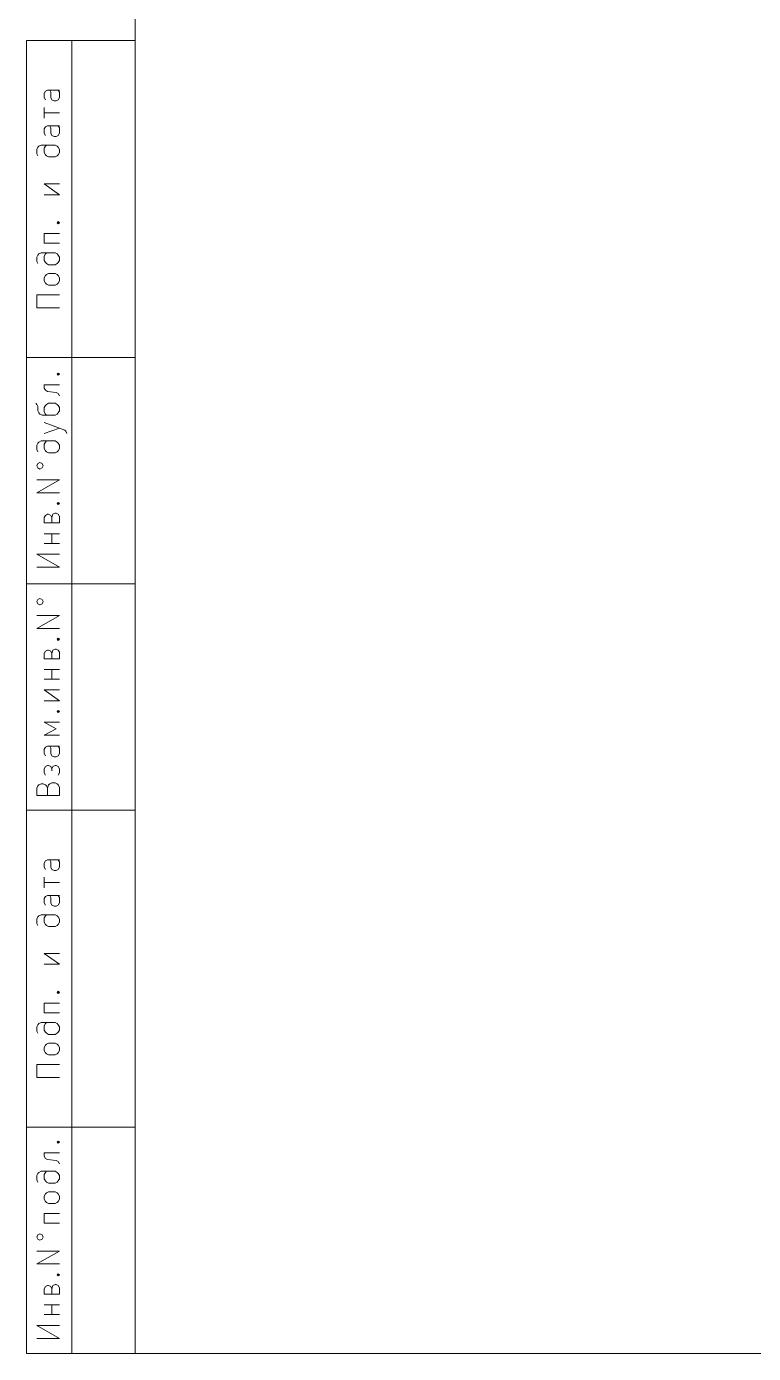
# Model space of a CAD drawing. Header units: millimetres. Extents: x -200 to 200, y -144 to 143.
# Drawn here: x -200.3 to -121.3, y -139.8 to 4.4 of the extents above; entities that cross this region are included whole.
import ezdxf

# ---------------------------------------------------------------- set-up
doc = ezdxf.new("R2010")
doc.units = ezdxf.units.MM
doc.header["$MEASUREMENT"] = 0
doc.layers.add('BLACK', color=7, linetype='Continuous')

msp = doc.modelspace()

# ---------------------------------------------------------------- linework, layer by layer
at = {"layer": 'BLACK', "lineweight": 9}
for points in [[(-188.5231, -139.8277), (-188.5231, -139.8277), (-188.5231, 142.6715), (-188.5231, 142.6715)], [(-200.3348, 2.8966), (-200.3348, 2.8966), (-188.5231, 2.8966), (-188.5231, 2.8966)], [(-200.3348, 2.8966), (-200.3348, 2.8966), (-200.3348, -139.8277), (-200.3348, -139.8277)], [(-195.4133, 2.8966), (-195.4133, 2.8966), (-195.4133, -139.8277), (-195.4133, -139.8277)], [(-198.2843, -2.6107), (-198.2843, -2.6107), (-198.4014, -2.8454), (-198.4014, -2.8454)], [(-198.4014, -2.8454), (-198.4014, -2.8454), (-198.4014, -3.3139), (-198.4014, -3.3139)], [(-198.0498, -2.4936), (-198.0498, -2.4936), (-198.2843, -2.6107), (-198.2843, -2.6107)], [(-196.7608, -2.4936), (-196.7608, -2.4936), (-198.0498, -2.4936), (-198.0498, -2.4936)], [(-197.6982, -2.7281), (-197.6982, -2.7281), (-197.8154, -2.4936), (-197.8154, -2.4936)], [(-197.6982, -3.3139), (-197.6982, -3.3139), (-197.6982, -2.7281), (-197.6982, -2.7281)], [(-196.8779, -2.4936), (-196.8779, -2.4936), (-196.7608, -2.7281), (-196.7608, -2.7281)], [(-196.7608, -2.7281), (-196.7608, -2.7281), (-196.7608, -3.3139), (-196.7608, -3.3139)], [(-198.4014, -3.3139), (-198.4014, -3.3139), (-198.2843, -3.5484), (-198.2843, -3.5484)], [(-197.5811, -3.5484), (-197.5811, -3.5484), (-197.6982, -3.3139), (-197.6982, -3.3139)], [(-197.3467, -3.6653), (-197.3467, -3.6653), (-197.5811, -3.5484), (-197.5811, -3.5484)], [(-197.1124, -3.6653), (-197.1124, -3.6653), (-197.3467, -3.6653), (-197.3467, -3.6653)], [(-196.8779, -3.5484), (-196.8779, -3.5484), (-197.1124, -3.6653), (-197.1124, -3.6653)], [(-196.7608, -3.3139), (-196.7608, -3.3139), (-196.8779, -3.5484), (-196.8779, -3.5484)], [(-198.4014, -5.5403), (-198.4014, -5.5403), (-198.4014, -4.3684), (-198.4014, -4.3684)], [(-198.4014, -4.9545), (-198.4014, -4.9545), (-196.7608, -4.9545), (-196.7608, -4.9545)], [(-198.2843, -6.4777), (-198.2843, -6.4777), (-198.4014, -6.712), (-198.4014, -6.712)], [(-198.4014, -6.712), (-198.4014, -6.712), (-198.4014, -7.1809), (-198.4014, -7.1809)], [(-198.4014, -7.1809), (-198.4014, -7.1809), (-198.2843, -7.4151), (-198.2843, -7.4151)], [(-198.0498, -6.3606), (-198.0498, -6.3606), (-198.2843, -6.4777), (-198.2843, -6.4777)], [(-196.7608, -6.3606), (-196.7608, -6.3606), (-198.0498, -6.3606), (-198.0498, -6.3606)], [(-197.6982, -6.595), (-197.6982, -6.595), (-197.8154, -6.3606), (-197.8154, -6.3606)], [(-197.6982, -7.1809), (-197.6982, -7.1809), (-197.6982, -6.595), (-197.6982, -6.595)], [(-197.5811, -7.4151), (-197.5811, -7.4151), (-197.6982, -7.1809), (-197.6982, -7.1809)], [(-196.8779, -6.3606), (-196.8779, -6.3606), (-196.7608, -6.595), (-196.7608, -6.595)], [(-196.7608, -7.1809), (-196.7608, -7.1809), (-196.8779, -7.4151), (-196.8779, -7.4151)], [(-196.7608, -6.595), (-196.7608, -6.595), (-196.7608, -7.1809), (-196.7608, -7.1809)], [(-198.9872, -8.587), (-198.9872, -8.587), (-199.1043, -8.7041), (-199.1043, -8.7041)], [(-198.753, -8.4699), (-198.753, -8.4699), (-198.9872, -8.587), (-198.9872, -8.587)], [(-197.2295, -8.4699), (-197.2295, -8.4699), (-198.753, -8.4699), (-198.753, -8.4699)], [(-198.2843, -8.587), (-198.2843, -8.587), (-198.4014, -8.8214), (-198.4014, -8.8214)], [(-198.1671, -8.4699), (-198.1671, -8.4699), (-198.2843, -8.587), (-198.2843, -8.587)], [(-197.3467, -7.5323), (-197.3467, -7.5323), (-197.5811, -7.4151), (-197.5811, -7.4151)], [(-197.1124, -7.5323), (-197.1124, -7.5323), (-197.3467, -7.5323), (-197.3467, -7.5323)], [(-196.9953, -8.587), (-196.9953, -8.587), (-197.2295, -8.4699), (-197.2295, -8.4699)], [(-196.8779, -7.4151), (-196.8779, -7.4151), (-197.1124, -7.5323), (-197.1124, -7.5323)], [(-196.8779, -8.7041), (-196.8779, -8.7041), (-196.9953, -8.587), (-196.9953, -8.587)], [(-199.1043, -8.7041), (-199.1043, -8.7041), (-199.2217, -8.9388), (-199.2217, -8.9388)], [(-199.2217, -8.9388), (-199.2217, -8.9388), (-199.2217, -9.4073), (-199.2217, -9.4073)], [(-199.2217, -9.4073), (-199.2217, -9.4073), (-199.1043, -9.6415), (-199.1043, -9.6415)], [(-198.4014, -8.8214), (-198.4014, -8.8214), (-198.4014, -9.2902), (-198.4014, -9.2902)], [(-198.4014, -9.2902), (-198.4014, -9.2902), (-198.2843, -9.5244), (-198.2843, -9.5244)], [(-198.2843, -9.5244), (-198.2843, -9.5244), (-198.1671, -9.6415), (-198.1671, -9.6415)], [(-198.1671, -9.6415), (-198.1671, -9.6415), (-197.9327, -9.7587), (-197.9327, -9.7587)], [(-197.9327, -9.7587), (-197.9327, -9.7587), (-197.2295, -9.7587), (-197.2295, -9.7587)], [(-197.2295, -9.7587), (-197.2295, -9.7587), (-196.9953, -9.6415), (-196.9953, -9.6415)], [(-196.9953, -9.6415), (-196.9953, -9.6415), (-196.8779, -9.5244), (-196.8779, -9.5244)], [(-196.7608, -8.9388), (-196.7608, -8.9388), (-196.8779, -8.7041), (-196.8779, -8.7041)], [(-196.8779, -9.5244), (-196.8779, -9.5244), (-196.7608, -9.2902), (-196.7608, -9.2902)], [(-196.7608, -9.2902), (-196.7608, -9.2902), (-196.7608, -8.9388), (-196.7608, -8.9388)], [(-196.7608, -13.8603), (-196.7608, -13.8603), (-198.4014, -12.6884), (-198.4014, -12.6884)], [(-198.4014, -12.6884), (-198.4014, -12.6884), (-196.7608, -12.6884), (-196.7608, -12.6884)], [(-198.4014, -13.8603), (-198.4014, -13.8603), (-196.7608, -13.8603), (-196.7608, -13.8603)], [(-196.9953, -16.9068), (-196.9953, -16.9068), (-196.8779, -16.7896), (-196.8779, -16.7896)], [(-196.8779, -17.0239), (-196.8779, -17.0239), (-196.9953, -16.9068), (-196.9953, -16.9068)], [(-196.9953, -16.9068), (-196.9953, -16.9068), (-196.7608, -16.9068), (-196.7608, -16.9068)], [(-196.8779, -16.7896), (-196.8779, -16.7896), (-196.7608, -16.9068), (-196.7608, -16.9068)], [(-196.7608, -16.9068), (-196.7608, -16.9068), (-196.8779, -17.0239), (-196.8779, -17.0239)], [(-198.4014, -19.1334), (-198.4014, -19.1334), (-198.4014, -18.0784), (-198.4014, -18.0784)], [(-198.4014, -18.0784), (-198.4014, -18.0784), (-196.7608, -18.0784), (-196.7608, -18.0784)], [(-198.753, -20.1879), (-198.753, -20.1879), (-198.9872, -20.3052), (-198.9872, -20.3052)], [(-197.2295, -20.1879), (-197.2295, -20.1879), (-198.753, -20.1879), (-198.753, -20.1879)], [(-196.7608, -19.1334), (-196.7608, -19.1334), (-198.4014, -19.1334), (-198.4014, -19.1334)], [(-198.1671, -20.1879), (-198.1671, -20.1879), (-198.2843, -20.3052), (-198.2843, -20.3052)], [(-196.9953, -20.3052), (-196.9953, -20.3052), (-197.2295, -20.1879), (-197.2295, -20.1879)], [(-199.1043, -20.4222), (-199.1043, -20.4222), (-199.2217, -20.6566), (-199.2217, -20.6566)], [(-199.2217, -20.6566), (-199.2217, -20.6566), (-199.2217, -21.1251), (-199.2217, -21.1251)], [(-199.2217, -21.1251), (-199.2217, -21.1251), (-199.1043, -21.3598), (-199.1043, -21.3598)], [(-198.9872, -20.3052), (-198.9872, -20.3052), (-199.1043, -20.4222), (-199.1043, -20.4222)], [(-198.2843, -20.3052), (-198.2843, -20.3052), (-198.4014, -20.5395), (-198.4014, -20.5395)], [(-198.4014, -20.5395), (-198.4014, -20.5395), (-198.4014, -21.0082), (-198.4014, -21.0082)], [(-198.4014, -21.0082), (-198.4014, -21.0082), (-198.2843, -21.2425), (-198.2843, -21.2425)], [(-198.2843, -21.2425), (-198.2843, -21.2425), (-198.1671, -21.3598), (-198.1671, -21.3598)], [(-198.1671, -21.3598), (-198.1671, -21.3598), (-197.9327, -21.4769), (-197.9327, -21.4769)], [(-197.9327, -21.4769), (-197.9327, -21.4769), (-197.2295, -21.4769), (-197.2295, -21.4769)], [(-197.2295, -21.4769), (-197.2295, -21.4769), (-196.9953, -21.3598), (-196.9953, -21.3598)], [(-196.8779, -20.4222), (-196.8779, -20.4222), (-196.9953, -20.3052), (-196.9953, -20.3052)], [(-196.9953, -21.3598), (-196.9953, -21.3598), (-196.8779, -21.2425), (-196.8779, -21.2425)], [(-196.7608, -20.6566), (-196.7608, -20.6566), (-196.8779, -20.4222), (-196.8779, -20.4222)], [(-196.8779, -21.2425), (-196.8779, -21.2425), (-196.7608, -21.0082), (-196.7608, -21.0082)], [(-196.7608, -21.0082), (-196.7608, -21.0082), (-196.7608, -20.6566), (-196.7608, -20.6566)], [(-198.4014, -22.883), (-198.4014, -22.883), (-198.2843, -22.6486), (-198.2843, -22.6486)], [(-198.4014, -23.2346), (-198.4014, -23.2346), (-198.4014, -22.883), (-198.4014, -22.883)], [(-198.2843, -22.6486), (-198.2843, -22.6486), (-198.1671, -22.5316), (-198.1671, -22.5316)], [(-198.1671, -22.5316), (-198.1671, -22.5316), (-197.9327, -22.4143), (-197.9327, -22.4143)], [(-197.9327, -22.4143), (-197.9327, -22.4143), (-197.2295, -22.4143), (-197.2295, -22.4143)], [(-197.2295, -22.4143), (-197.2295, -22.4143), (-196.9953, -22.5316), (-196.9953, -22.5316)], [(-196.9953, -22.5316), (-196.9953, -22.5316), (-196.8779, -22.6486), (-196.8779, -22.6486)], [(-196.8779, -22.6486), (-196.8779, -22.6486), (-196.7608, -22.883), (-196.7608, -22.883)], [(-196.7608, -22.883), (-196.7608, -22.883), (-196.7608, -23.2346), (-196.7608, -23.2346)], [(-198.2843, -23.4689), (-198.2843, -23.4689), (-198.4014, -23.2346), (-198.4014, -23.2346)], [(-198.1671, -23.5862), (-198.1671, -23.5862), (-198.2843, -23.4689), (-198.2843, -23.4689)], [(-197.9327, -23.7033), (-197.9327, -23.7033), (-198.1671, -23.5862), (-198.1671, -23.5862)], [(-197.2295, -23.7033), (-197.2295, -23.7033), (-197.9327, -23.7033), (-197.9327, -23.7033)], [(-196.9953, -23.5862), (-196.9953, -23.5862), (-197.2295, -23.7033), (-197.2295, -23.7033)], [(-196.8779, -23.4689), (-196.8779, -23.4689), (-196.9953, -23.5862), (-196.9953, -23.5862)], [(-196.7608, -23.2346), (-196.7608, -23.2346), (-196.8779, -23.4689), (-196.8779, -23.4689)], [(-199.2217, -26.164), (-199.2217, -26.164), (-199.2217, -24.7579), (-199.2217, -24.7579)], [(-199.2217, -24.7579), (-199.2217, -24.7579), (-196.7608, -24.7579), (-196.7608, -24.7579)], [(-196.7608, -26.164), (-196.7608, -26.164), (-199.2217, -26.164), (-199.2217, -26.164)], [(-200.3348, -31.5544), (-200.3348, -31.5544), (-188.5231, -31.5544), (-188.5231, -31.5544)], [(-196.7608, -34.5425), (-196.7608, -34.5425), (-198.4014, -34.5425), (-198.4014, -34.5425)], [(-198.4014, -34.5425), (-198.4014, -34.5425), (-198.4014, -34.8941), (-198.4014, -34.8941)], [(-196.9953, -33.3706), (-196.9953, -33.3706), (-196.8779, -33.2535), (-196.8779, -33.2535)], [(-196.8779, -33.4878), (-196.8779, -33.4878), (-196.9953, -33.3706), (-196.9953, -33.3706)], [(-196.9953, -33.3706), (-196.9953, -33.3706), (-196.7608, -33.3706), (-196.7608, -33.3706)], [(-196.8779, -33.2535), (-196.8779, -33.2535), (-196.7608, -33.3706), (-196.7608, -33.3706)], [(-196.7608, -33.3706), (-196.7608, -33.3706), (-196.8779, -33.4878), (-196.8779, -33.4878)], [(-198.4014, -34.8941), (-198.4014, -34.8941), (-198.2843, -35.1283), (-198.2843, -35.1283)], [(-198.2843, -35.1283), (-198.2843, -35.1283), (-198.0498, -35.2457), (-198.0498, -35.2457)], [(-198.0498, -35.2457), (-198.0498, -35.2457), (-197.1124, -35.3626), (-197.1124, -35.3626)], [(-197.1124, -35.3626), (-197.1124, -35.3626), (-196.8779, -35.4799), (-196.8779, -35.4799)], [(-196.8779, -35.4799), (-196.8779, -35.4799), (-196.7608, -35.7142), (-196.7608, -35.7142)], [(-199.3388, -36.5345), (-199.3388, -36.5345), (-199.2217, -36.6518), (-199.2217, -36.6518)], [(-199.2217, -36.6518), (-199.2217, -36.6518), (-199.1043, -36.886), (-199.1043, -36.886)], [(-199.1043, -36.886), (-199.1043, -36.886), (-199.1043, -37.3547), (-199.1043, -37.3547)], [(-199.1043, -37.3547), (-199.1043, -37.3547), (-198.9872, -37.589), (-198.9872, -37.589)], [(-198.2843, -36.7689), (-198.2843, -36.7689), (-198.4014, -37.0032), (-198.4014, -37.0032)], [(-198.4014, -37.0032), (-198.4014, -37.0032), (-198.4014, -37.4721), (-198.4014, -37.4721)], [(-198.4014, -37.4721), (-198.4014, -37.4721), (-198.2843, -37.7063), (-198.2843, -37.7063)], [(-198.1671, -36.6518), (-198.1671, -36.6518), (-198.2843, -36.7689), (-198.2843, -36.7689)], [(-197.9327, -36.5345), (-197.9327, -36.5345), (-198.1671, -36.6518), (-198.1671, -36.6518)], [(-197.2295, -36.5345), (-197.2295, -36.5345), (-197.9327, -36.5345), (-197.9327, -36.5345)], [(-196.9953, -36.6518), (-196.9953, -36.6518), (-197.2295, -36.5345), (-197.2295, -36.5345)], [(-196.8779, -36.7689), (-196.8779, -36.7689), (-196.9953, -36.6518), (-196.9953, -36.6518)], [(-196.7608, -37.0032), (-196.7608, -37.0032), (-196.8779, -36.7689), (-196.8779, -36.7689)], [(-196.8779, -37.589), (-196.8779, -37.589), (-196.7608, -37.3547), (-196.7608, -37.3547)], [(-196.7608, -37.3547), (-196.7608, -37.3547), (-196.7608, -37.0032), (-196.7608, -37.0032)], [(-198.9872, -37.589), (-198.9872, -37.589), (-198.8701, -37.7063), (-198.8701, -37.7063)], [(-198.8701, -37.7063), (-198.8701, -37.7063), (-198.6358, -37.8235), (-198.6358, -37.8235)], [(-198.6358, -37.8235), (-198.6358, -37.8235), (-197.2295, -37.8235), (-197.2295, -37.8235)], [(-198.4014, -38.6437), (-198.4014, -38.6437), (-196.7608, -39.2296), (-196.7608, -39.2296)], [(-198.2843, -37.7063), (-198.2843, -37.7063), (-198.1671, -37.8235), (-198.1671, -37.8235)], [(-197.2295, -37.8235), (-197.2295, -37.8235), (-196.9953, -37.7063), (-196.9953, -37.7063)], [(-196.9953, -37.7063), (-196.9953, -37.7063), (-196.8779, -37.589), (-196.8779, -37.589)], [(-198.4014, -39.8156), (-198.4014, -39.8156), (-196.7608, -39.2296), (-196.7608, -39.2296)], [(-196.7608, -39.2296), (-196.7608, -39.2296), (-196.175, -39.4642), (-196.175, -39.4642)], [(-196.175, -39.4642), (-196.175, -39.4642), (-196.0577, -39.5812), (-196.0577, -39.5812)], [(-196.0577, -39.5812), (-196.0577, -39.5812), (-195.9405, -39.8156), (-195.9405, -39.8156)], [(-199.1043, -40.8701), (-199.1043, -40.8701), (-199.2217, -41.1044), (-199.2217, -41.1044)], [(-199.2217, -41.1044), (-199.2217, -41.1044), (-199.2217, -41.5733), (-199.2217, -41.5733)], [(-199.2217, -41.5733), (-199.2217, -41.5733), (-199.1043, -41.8076), (-199.1043, -41.8076)], [(-198.9872, -40.753), (-198.9872, -40.753), (-199.1043, -40.8701), (-199.1043, -40.8701)], [(-198.753, -40.6357), (-198.753, -40.6357), (-198.9872, -40.753), (-198.9872, -40.753)], [(-197.2295, -40.6357), (-197.2295, -40.6357), (-198.753, -40.6357), (-198.753, -40.6357)], [(-198.2843, -40.753), (-198.2843, -40.753), (-198.4014, -40.9875), (-198.4014, -40.9875)], [(-198.4014, -40.9875), (-198.4014, -40.9875), (-198.4014, -41.456), (-198.4014, -41.456)], [(-198.4014, -41.456), (-198.4014, -41.456), (-198.2843, -41.6904), (-198.2843, -41.6904)], [(-198.1671, -40.6357), (-198.1671, -40.6357), (-198.2843, -40.753), (-198.2843, -40.753)], [(-198.2843, -41.6904), (-198.2843, -41.6904), (-198.1671, -41.8076), (-198.1671, -41.8076)], [(-198.1671, -41.8076), (-198.1671, -41.8076), (-197.9327, -41.9249), (-197.9327, -41.9249)], [(-196.9953, -40.753), (-196.9953, -40.753), (-197.2295, -40.6357), (-197.2295, -40.6357)], [(-197.2295, -41.9249), (-197.2295, -41.9249), (-196.9953, -41.8076), (-196.9953, -41.8076)], [(-196.8779, -40.8701), (-196.8779, -40.8701), (-196.9953, -40.753), (-196.9953, -40.753)], [(-196.9953, -41.8076), (-196.9953, -41.8076), (-196.8779, -41.6904), (-196.8779, -41.6904)], [(-196.7608, -41.1044), (-196.7608, -41.1044), (-196.8779, -40.8701), (-196.8779, -40.8701)], [(-196.8779, -41.6904), (-196.8779, -41.6904), (-196.7608, -41.456), (-196.7608, -41.456)], [(-196.7608, -41.456), (-196.7608, -41.456), (-196.7608, -41.1044), (-196.7608, -41.1044)], [(-199.1043, -43.0965), (-199.1043, -43.0965), (-199.2217, -43.3308), (-199.2217, -43.3308)], [(-198.8701, -42.9794), (-198.8701, -42.9794), (-199.1043, -43.0965), (-199.1043, -43.0965)], [(-198.6358, -43.0965), (-198.6358, -43.0965), (-198.8701, -42.9794), (-198.8701, -42.9794)], [(-198.5185, -43.3308), (-198.5185, -43.3308), (-198.6358, -43.0965), (-198.6358, -43.0965)], [(-197.9327, -41.9249), (-197.9327, -41.9249), (-197.2295, -41.9249), (-197.2295, -41.9249)], [(-199.2217, -43.3308), (-199.2217, -43.3308), (-199.1043, -43.5654), (-199.1043, -43.5654)], [(-199.1043, -43.5654), (-199.1043, -43.5654), (-198.8701, -43.6826), (-198.8701, -43.6826)], [(-198.8701, -43.6826), (-198.8701, -43.6826), (-198.6358, -43.5654), (-198.6358, -43.5654)], [(-198.6358, -43.5654), (-198.6358, -43.5654), (-198.5185, -43.3308), (-198.5185, -43.3308)], [(-199.2217, -46.2606), (-199.2217, -46.2606), (-196.7608, -44.8544), (-196.7608, -44.8544)], [(-196.7608, -44.8544), (-196.7608, -44.8544), (-199.2217, -44.8544), (-199.2217, -44.8544)], [(-196.7608, -46.2606), (-196.7608, -46.2606), (-199.2217, -46.2606), (-199.2217, -46.2606)], [(-196.9953, -47.4324), (-196.9953, -47.4324), (-196.8779, -47.3151), (-196.8779, -47.3151)], [(-196.8779, -47.5494), (-196.8779, -47.5494), (-196.9953, -47.4324), (-196.9953, -47.4324)], [(-196.9953, -47.4324), (-196.9953, -47.4324), (-196.7608, -47.4324), (-196.7608, -47.4324)], [(-196.8779, -47.3151), (-196.8779, -47.3151), (-196.7608, -47.4324), (-196.7608, -47.4324)], [(-196.7608, -47.4324), (-196.7608, -47.4324), (-196.8779, -47.5494), (-196.8779, -47.5494)], [(-198.4014, -48.9555), (-198.4014, -48.9555), (-198.2843, -48.7212), (-198.2843, -48.7212)], [(-198.4014, -49.5415), (-198.4014, -49.5415), (-198.4014, -48.9555), (-198.4014, -48.9555)], [(-198.2843, -48.7212), (-198.2843, -48.7212), (-198.0498, -48.6043), (-198.0498, -48.6043)], [(-198.0498, -48.6043), (-198.0498, -48.6043), (-197.9327, -48.6043), (-197.9327, -48.6043)], [(-197.9327, -48.6043), (-197.9327, -48.6043), (-197.6982, -48.7212), (-197.6982, -48.7212)], [(-197.6982, -48.7212), (-197.6982, -48.7212), (-197.5811, -48.9555), (-197.5811, -48.9555)], [(-197.5811, -48.9555), (-197.5811, -48.9555), (-197.464, -48.6043), (-197.464, -48.6043)], [(-197.5811, -48.9555), (-197.5811, -48.9555), (-197.5811, -49.5415), (-197.5811, -49.5415)], [(-197.464, -48.6043), (-197.464, -48.6043), (-197.2295, -48.487), (-197.2295, -48.487)], [(-197.2295, -48.487), (-197.2295, -48.487), (-197.1124, -48.487), (-197.1124, -48.487)], [(-197.1124, -48.487), (-197.1124, -48.487), (-196.8779, -48.6043), (-196.8779, -48.6043)], [(-196.8779, -48.6043), (-196.8779, -48.6043), (-196.7608, -48.8385), (-196.7608, -48.8385)], [(-196.7608, -48.8385), (-196.7608, -48.8385), (-196.7608, -49.5415), (-196.7608, -49.5415)], [(-196.7608, -49.5415), (-196.7608, -49.5415), (-198.4014, -49.5415), (-198.4014, -49.5415)], [(-198.4014, -50.7134), (-198.4014, -50.7134), (-196.7608, -50.7134), (-196.7608, -50.7134)], [(-198.4014, -51.7679), (-198.4014, -51.7679), (-196.7608, -51.7679), (-196.7608, -51.7679)], [(-197.5811, -51.7679), (-197.5811, -51.7679), (-197.5811, -50.7134), (-197.5811, -50.7134)], [(-196.7608, -54.3459), (-196.7608, -54.3459), (-199.2217, -52.9398), (-199.2217, -52.9398)], [(-199.2217, -52.9398), (-199.2217, -52.9398), (-196.7608, -52.9398), (-196.7608, -52.9398)], [(-199.2217, -54.3459), (-199.2217, -54.3459), (-196.7608, -54.3459), (-196.7608, -54.3459)], [(-200.3348, -56.1621), (-200.3348, -56.1621), (-188.5231, -56.1621), (-188.5231, -56.1621)], [(-199.1043, -57.8613), (-199.1043, -57.8613), (-199.2217, -58.0955), (-199.2217, -58.0955)], [(-199.2217, -58.0955), (-199.2217, -58.0955), (-199.1043, -58.33), (-199.1043, -58.33)], [(-198.8701, -57.744), (-198.8701, -57.744), (-199.1043, -57.8613), (-199.1043, -57.8613)], [(-199.1043, -58.33), (-199.1043, -58.33), (-198.8701, -58.4473), (-198.8701, -58.4473)], [(-198.6358, -57.8613), (-198.6358, -57.8613), (-198.8701, -57.744), (-198.8701, -57.744)], [(-198.8701, -58.4473), (-198.8701, -58.4473), (-198.6358, -58.33), (-198.6358, -58.33)], [(-198.5185, -58.0955), (-198.5185, -58.0955), (-198.6358, -57.8613), (-198.6358, -57.8613)], [(-198.6358, -58.33), (-198.6358, -58.33), (-198.5185, -58.0955), (-198.5185, -58.0955)], [(-199.2217, -61.0253), (-199.2217, -61.0253), (-196.7608, -59.6192), (-196.7608, -59.6192)], [(-196.7608, -59.6192), (-196.7608, -59.6192), (-199.2217, -59.6192), (-199.2217, -59.6192)], [(-196.7608, -61.0253), (-196.7608, -61.0253), (-199.2217, -61.0253), (-199.2217, -61.0253)], [(-198.2843, -63.486), (-198.2843, -63.486), (-198.0498, -63.3688), (-198.0498, -63.3688)], [(-198.0498, -63.3688), (-198.0498, -63.3688), (-197.9327, -63.3688), (-197.9327, -63.3688)], [(-197.9327, -63.3688), (-197.9327, -63.3688), (-197.6982, -63.486), (-197.6982, -63.486)], [(-197.5811, -63.7204), (-197.5811, -63.7204), (-197.464, -63.3688), (-197.464, -63.3688)], [(-197.464, -63.3688), (-197.464, -63.3688), (-197.2295, -63.2517), (-197.2295, -63.2517)], [(-197.2295, -63.2517), (-197.2295, -63.2517), (-197.1124, -63.2517), (-197.1124, -63.2517)], [(-197.1124, -63.2517), (-197.1124, -63.2517), (-196.8779, -63.3688), (-196.8779, -63.3688)], [(-196.9953, -62.1972), (-196.9953, -62.1972), (-196.8779, -62.0798), (-196.8779, -62.0798)], [(-196.8779, -62.3143), (-196.8779, -62.3143), (-196.9953, -62.1972), (-196.9953, -62.1972)], [(-196.9953, -62.1972), (-196.9953, -62.1972), (-196.7608, -62.1972), (-196.7608, -62.1972)], [(-196.8779, -62.0798), (-196.8779, -62.0798), (-196.7608, -62.1972), (-196.7608, -62.1972)], [(-196.7608, -62.1972), (-196.7608, -62.1972), (-196.8779, -62.3143), (-196.8779, -62.3143)], [(-196.8779, -63.3688), (-196.8779, -63.3688), (-196.7608, -63.6031), (-196.7608, -63.6031)], [(-198.4014, -63.7204), (-198.4014, -63.7204), (-198.2843, -63.486), (-198.2843, -63.486)], [(-198.4014, -64.3062), (-198.4014, -64.3062), (-198.4014, -63.7204), (-198.4014, -63.7204)], [(-196.7608, -64.3062), (-196.7608, -64.3062), (-198.4014, -64.3062), (-198.4014, -64.3062)], [(-197.6982, -63.486), (-197.6982, -63.486), (-197.5811, -63.7204), (-197.5811, -63.7204)], [(-197.5811, -63.7204), (-197.5811, -63.7204), (-197.5811, -64.3062), (-197.5811, -64.3062)], [(-196.7608, -63.6031), (-196.7608, -63.6031), (-196.7608, -64.3062), (-196.7608, -64.3062)], [(-198.4014, -65.4781), (-198.4014, -65.4781), (-196.7608, -65.4781), (-196.7608, -65.4781)], [(-197.5811, -66.5326), (-197.5811, -66.5326), (-197.5811, -65.4781), (-197.5811, -65.4781)], [(-198.4014, -66.5326), (-198.4014, -66.5326), (-196.7608, -66.5326), (-196.7608, -66.5326)], [(-196.7608, -68.8762), (-196.7608, -68.8762), (-198.4014, -67.7045), (-198.4014, -67.7045)], [(-198.4014, -67.7045), (-198.4014, -67.7045), (-196.7608, -67.7045), (-196.7608, -67.7045)], [(-198.4014, -68.8762), (-198.4014, -68.8762), (-196.7608, -68.8762), (-196.7608, -68.8762)], [(-196.9953, -70.048), (-196.9953, -70.048), (-196.8779, -69.9309), (-196.8779, -69.9309)], [(-196.8779, -70.1654), (-196.8779, -70.1654), (-196.9953, -70.048), (-196.9953, -70.048)], [(-196.9953, -70.048), (-196.9953, -70.048), (-196.7608, -70.048), (-196.7608, -70.048)], [(-196.8779, -69.9309), (-196.8779, -69.9309), (-196.7608, -70.048), (-196.7608, -70.048)], [(-196.7608, -70.048), (-196.7608, -70.048), (-196.8779, -70.1654), (-196.8779, -70.1654)], [(-197.1124, -71.9229), (-197.1124, -71.9229), (-198.4014, -71.2199), (-198.4014, -71.2199)], [(-198.4014, -71.2199), (-198.4014, -71.2199), (-196.7608, -71.2199), (-196.7608, -71.2199)], [(-198.4014, -72.626), (-198.4014, -72.626), (-197.1124, -71.9229), (-197.1124, -71.9229)], [(-196.7608, -72.626), (-196.7608, -72.626), (-198.4014, -72.626), (-198.4014, -72.626)], [(-198.2843, -73.915), (-198.2843, -73.915), (-198.4014, -74.1493), (-198.4014, -74.1493)], [(-198.4014, -74.1493), (-198.4014, -74.1493), (-198.4014, -74.6182), (-198.4014, -74.6182)], [(-198.4014, -74.6182), (-198.4014, -74.6182), (-198.2843, -74.8524), (-198.2843, -74.8524)], [(-198.0498, -73.7979), (-198.0498, -73.7979), (-198.2843, -73.915), (-198.2843, -73.915)], [(-196.7608, -73.7979), (-196.7608, -73.7979), (-198.0498, -73.7979), (-198.0498, -73.7979)], [(-197.6982, -74.0321), (-197.6982, -74.0321), (-197.8154, -73.7979), (-197.8154, -73.7979)], [(-197.6982, -74.6182), (-197.6982, -74.6182), (-197.6982, -74.0321), (-197.6982, -74.0321)], [(-197.5811, -74.8524), (-197.5811, -74.8524), (-197.6982, -74.6182), (-197.6982, -74.6182)], [(-197.3467, -74.9696), (-197.3467, -74.9696), (-197.5811, -74.8524), (-197.5811, -74.8524)], [(-197.1124, -74.9696), (-197.1124, -74.9696), (-197.3467, -74.9696), (-197.3467, -74.9696)], [(-196.8779, -74.8524), (-196.8779, -74.8524), (-197.1124, -74.9696), (-197.1124, -74.9696)], [(-196.8779, -73.7979), (-196.8779, -73.7979), (-196.7608, -74.0321), (-196.7608, -74.0321)], [(-196.7608, -74.6182), (-196.7608, -74.6182), (-196.8779, -74.8524), (-196.8779, -74.8524)], [(-196.7608, -74.0321), (-196.7608, -74.0321), (-196.7608, -74.6182), (-196.7608, -74.6182)], [(-198.4014, -76.2587), (-198.4014, -76.2587), (-198.2843, -76.0243), (-198.2843, -76.0243)], [(-198.4014, -76.7272), (-198.4014, -76.7272), (-198.4014, -76.2587), (-198.4014, -76.2587)], [(-198.2843, -76.0243), (-198.2843, -76.0243), (-198.0498, -75.9072), (-198.0498, -75.9072)], [(-198.0498, -75.9072), (-198.0498, -75.9072), (-197.9327, -75.9072), (-197.9327, -75.9072)], [(-197.9327, -75.9072), (-197.9327, -75.9072), (-197.6982, -76.0243), (-197.6982, -76.0243)], [(-197.6982, -76.0243), (-197.6982, -76.0243), (-197.5811, -76.2587), (-197.5811, -76.2587)], [(-197.5811, -76.2587), (-197.5811, -76.2587), (-197.464, -76.0243), (-197.464, -76.0243)], [(-197.5811, -76.493), (-197.5811, -76.493), (-197.5811, -76.2587), (-197.5811, -76.2587)], [(-197.464, -76.0243), (-197.464, -76.0243), (-197.2295, -75.9072), (-197.2295, -75.9072)], [(-197.2295, -75.9072), (-197.2295, -75.9072), (-197.1124, -75.9072), (-197.1124, -75.9072)], [(-197.1124, -75.9072), (-197.1124, -75.9072), (-196.8779, -76.0243), (-196.8779, -76.0243)], [(-196.8779, -76.0243), (-196.8779, -76.0243), (-196.7608, -76.2587), (-196.7608, -76.2587)], [(-196.7608, -76.2587), (-196.7608, -76.2587), (-196.7608, -76.7272), (-196.7608, -76.7272)], [(-198.2843, -76.9617), (-198.2843, -76.9617), (-198.4014, -76.7272), (-198.4014, -76.7272)], [(-197.8154, -77.8991), (-197.8154, -77.8991), (-197.5811, -77.782), (-197.5811, -77.782)], [(-197.5811, -77.782), (-197.5811, -77.782), (-197.2295, -77.782), (-197.2295, -77.782)], [(-197.2295, -77.782), (-197.2295, -77.782), (-196.9953, -77.8991), (-196.9953, -77.8991)], [(-196.7608, -76.7272), (-196.7608, -76.7272), (-196.8779, -76.9617), (-196.8779, -76.9617)], [(-199.2217, -78.3678), (-199.2217, -78.3678), (-199.1043, -78.1336), (-199.1043, -78.1336)], [(-199.2217, -79.1881), (-199.2217, -79.1881), (-199.2217, -78.3678), (-199.2217, -78.3678)], [(-196.7608, -79.1881), (-196.7608, -79.1881), (-199.2217, -79.1881), (-199.2217, -79.1881)], [(-199.1043, -78.1336), (-199.1043, -78.1336), (-198.9872, -78.0162), (-198.9872, -78.0162)], [(-198.9872, -78.0162), (-198.9872, -78.0162), (-198.753, -77.8991), (-198.753, -77.8991)], [(-198.753, -77.8991), (-198.753, -77.8991), (-198.5185, -77.8991), (-198.5185, -77.8991)], [(-198.5185, -77.8991), (-198.5185, -77.8991), (-198.2843, -78.0162), (-198.2843, -78.0162)], [(-198.2843, -78.0162), (-198.2843, -78.0162), (-198.1671, -78.1336), (-198.1671, -78.1336)], [(-198.1671, -78.1336), (-198.1671, -78.1336), (-198.0498, -78.3678), (-198.0498, -78.3678)], [(-198.0498, -78.3678), (-198.0498, -78.3678), (-197.9327, -78.0162), (-197.9327, -78.0162)], [(-198.0498, -78.3678), (-198.0498, -78.3678), (-198.0498, -79.1881), (-198.0498, -79.1881)], [(-197.9327, -78.0162), (-197.9327, -78.0162), (-197.8154, -77.8991), (-197.8154, -77.8991)], [(-196.9953, -77.8991), (-196.9953, -77.8991), (-196.8779, -78.0162), (-196.8779, -78.0162)], [(-196.8779, -78.0162), (-196.8779, -78.0162), (-196.7608, -78.2507), (-196.7608, -78.2507)], [(-196.7608, -78.2507), (-196.7608, -78.2507), (-196.7608, -79.1881), (-196.7608, -79.1881)], [(-200.3348, -80.7699), (-200.3348, -80.7699), (-188.5231, -80.7699), (-188.5231, -80.7699)], [(-198.2843, -86.2776), (-198.2843, -86.2776), (-198.4014, -86.5119), (-198.4014, -86.5119)], [(-198.4014, -86.5119), (-198.4014, -86.5119), (-198.4014, -86.9806), (-198.4014, -86.9806)], [(-198.0498, -86.1603), (-198.0498, -86.1603), (-198.2843, -86.2776), (-198.2843, -86.2776)], [(-196.7608, -86.1603), (-196.7608, -86.1603), (-198.0498, -86.1603), (-198.0498, -86.1603)], [(-197.6982, -86.3946), (-197.6982, -86.3946), (-197.8154, -86.1603), (-197.8154, -86.1603)], [(-197.6982, -86.9806), (-197.6982, -86.9806), (-197.6982, -86.3946), (-197.6982, -86.3946)], [(-196.8779, -86.1603), (-196.8779, -86.1603), (-196.7608, -86.3946), (-196.7608, -86.3946)], [(-196.7608, -86.3946), (-196.7608, -86.3946), (-196.7608, -86.9806), (-196.7608, -86.9806)], [(-198.4014, -86.9806), (-198.4014, -86.9806), (-198.2843, -87.2149), (-198.2843, -87.2149)], [(-197.5811, -87.2149), (-197.5811, -87.2149), (-197.6982, -86.9806), (-197.6982, -86.9806)], [(-197.3467, -87.3322), (-197.3467, -87.3322), (-197.5811, -87.2149), (-197.5811, -87.2149)], [(-197.1124, -87.3322), (-197.1124, -87.3322), (-197.3467, -87.3322), (-197.3467, -87.3322)], [(-196.8779, -87.2149), (-196.8779, -87.2149), (-197.1124, -87.3322), (-197.1124, -87.3322)], [(-196.7608, -86.9806), (-196.7608, -86.9806), (-196.8779, -87.2149), (-196.8779, -87.2149)], [(-198.4014, -89.207), (-198.4014, -89.207), (-198.4014, -88.0352), (-198.4014, -88.0352)], [(-198.4014, -88.621), (-198.4014, -88.621), (-196.7608, -88.621), (-196.7608, -88.621)], [(-198.2843, -90.1446), (-198.2843, -90.1446), (-198.4014, -90.3789), (-198.4014, -90.3789)], [(-198.4014, -90.3789), (-198.4014, -90.3789), (-198.4014, -90.8476), (-198.4014, -90.8476)], [(-198.4014, -90.8476), (-198.4014, -90.8476), (-198.2843, -91.0818), (-198.2843, -91.0818)], [(-198.0498, -90.0273), (-198.0498, -90.0273), (-198.2843, -90.1446), (-198.2843, -90.1446)], [(-196.7608, -90.0273), (-196.7608, -90.0273), (-198.0498, -90.0273), (-198.0498, -90.0273)], [(-197.6982, -90.2616), (-197.6982, -90.2616), (-197.8154, -90.0273), (-197.8154, -90.0273)], [(-197.6982, -90.8476), (-197.6982, -90.8476), (-197.6982, -90.2616), (-197.6982, -90.2616)], [(-197.5811, -91.0818), (-197.5811, -91.0818), (-197.6982, -90.8476), (-197.6982, -90.8476)], [(-196.8779, -90.0273), (-196.8779, -90.0273), (-196.7608, -90.2616), (-196.7608, -90.2616)], [(-196.7608, -90.8476), (-196.7608, -90.8476), (-196.8779, -91.0818), (-196.8779, -91.0818)], [(-196.7608, -90.2616), (-196.7608, -90.2616), (-196.7608, -90.8476), (-196.7608, -90.8476)], [(-198.9872, -92.2537), (-198.9872, -92.2537), (-199.1043, -92.371), (-199.1043, -92.371)], [(-198.753, -92.1364), (-198.753, -92.1364), (-198.9872, -92.2537), (-198.9872, -92.2537)], [(-197.2295, -92.1364), (-197.2295, -92.1364), (-198.753, -92.1364), (-198.753, -92.1364)], [(-198.2843, -92.2537), (-198.2843, -92.2537), (-198.4014, -92.488), (-198.4014, -92.488)], [(-198.1671, -92.1364), (-198.1671, -92.1364), (-198.2843, -92.2537), (-198.2843, -92.2537)], [(-197.3467, -91.1992), (-197.3467, -91.1992), (-197.5811, -91.0818), (-197.5811, -91.0818)], [(-197.1124, -91.1992), (-197.1124, -91.1992), (-197.3467, -91.1992), (-197.3467, -91.1992)], [(-196.9953, -92.2537), (-196.9953, -92.2537), (-197.2295, -92.1364), (-197.2295, -92.1364)], [(-196.8779, -91.0818), (-196.8779, -91.0818), (-197.1124, -91.1992), (-197.1124, -91.1992)], [(-196.8779, -92.371), (-196.8779, -92.371), (-196.9953, -92.2537), (-196.9953, -92.2537)], [(-199.1043, -92.371), (-199.1043, -92.371), (-199.2217, -92.6053), (-199.2217, -92.6053)], [(-199.2217, -92.6053), (-199.2217, -92.6053), (-199.2217, -93.074), (-199.2217, -93.074)], [(-199.2217, -93.074), (-199.2217, -93.074), (-199.1043, -93.3082), (-199.1043, -93.3082)], [(-198.4014, -92.488), (-198.4014, -92.488), (-198.4014, -92.9569), (-198.4014, -92.9569)], [(-198.4014, -92.9569), (-198.4014, -92.9569), (-198.2843, -93.1913), (-198.2843, -93.1913)], [(-198.2843, -93.1913), (-198.2843, -93.1913), (-198.1671, -93.3082), (-198.1671, -93.3082)], [(-198.1671, -93.3082), (-198.1671, -93.3082), (-197.9327, -93.4256), (-197.9327, -93.4256)], [(-197.9327, -93.4256), (-197.9327, -93.4256), (-197.2295, -93.4256), (-197.2295, -93.4256)], [(-197.2295, -93.4256), (-197.2295, -93.4256), (-196.9953, -93.3082), (-196.9953, -93.3082)], [(-196.9953, -93.3082), (-196.9953, -93.3082), (-196.8779, -93.1913), (-196.8779, -93.1913)], [(-196.7608, -92.6053), (-196.7608, -92.6053), (-196.8779, -92.371), (-196.8779, -92.371)], [(-196.8779, -93.1913), (-196.8779, -93.1913), (-196.7608, -92.9569), (-196.7608, -92.9569)], [(-196.7608, -92.9569), (-196.7608, -92.9569), (-196.7608, -92.6053), (-196.7608, -92.6053)], [(-196.7608, -97.5268), (-196.7608, -97.5268), (-198.4014, -96.3549), (-198.4014, -96.3549)], [(-198.4014, -96.3549), (-198.4014, -96.3549), (-196.7608, -96.3549), (-196.7608, -96.3549)], [(-198.4014, -97.5268), (-198.4014, -97.5268), (-196.7608, -97.5268), (-196.7608, -97.5268)], [(-196.9953, -100.5735), (-196.9953, -100.5735), (-196.8779, -100.4565), (-196.8779, -100.4565)], [(-196.8779, -100.6908), (-196.8779, -100.6908), (-196.9953, -100.5735), (-196.9953, -100.5735)], [(-196.9953, -100.5735), (-196.9953, -100.5735), (-196.7608, -100.5735), (-196.7608, -100.5735)], [(-196.8779, -100.4565), (-196.8779, -100.4565), (-196.7608, -100.5735), (-196.7608, -100.5735)], [(-196.7608, -100.5735), (-196.7608, -100.5735), (-196.8779, -100.6908), (-196.8779, -100.6908)], [(-198.4014, -102.8005), (-198.4014, -102.8005), (-198.4014, -101.7453), (-198.4014, -101.7453)], [(-198.4014, -101.7453), (-198.4014, -101.7453), (-196.7608, -101.7453), (-196.7608, -101.7453)], [(-198.753, -103.8554), (-198.753, -103.8554), (-198.9872, -103.9729), (-198.9872, -103.9729)], [(-197.2295, -103.8554), (-197.2295, -103.8554), (-198.753, -103.8554), (-198.753, -103.8554)], [(-196.7608, -102.8005), (-196.7608, -102.8005), (-198.4014, -102.8005), (-198.4014, -102.8005)], [(-198.1671, -103.8554), (-198.1671, -103.8554), (-198.2843, -103.9729), (-198.2843, -103.9729)], [(-196.9953, -103.9729), (-196.9953, -103.9729), (-197.2295, -103.8554), (-197.2295, -103.8554)], [(-199.1043, -104.0879), (-199.1043, -104.0879), (-199.2217, -104.3229), (-199.2217, -104.3229)], [(-199.2217, -104.3229), (-199.2217, -104.3229), (-199.2217, -104.793), (-199.2217, -104.793)], [(-199.2217, -104.793), (-199.2217, -104.793), (-199.1043, -105.0255), (-199.1043, -105.0255)], [(-198.9872, -103.9729), (-198.9872, -103.9729), (-199.1043, -104.0879), (-199.1043, -104.0879)], [(-198.2843, -103.9729), (-198.2843, -103.9729), (-198.4014, -104.2054), (-198.4014, -104.2054)], [(-198.4014, -104.2054), (-198.4014, -104.2054), (-198.4014, -104.6755), (-198.4014, -104.6755)], [(-198.4014, -104.6755), (-198.4014, -104.6755), (-198.2843, -104.908), (-198.2843, -104.908)], [(-198.2843, -104.908), (-198.2843, -104.908), (-198.1671, -105.0255), (-198.1671, -105.0255)], [(-198.1671, -105.0255), (-198.1671, -105.0255), (-197.9327, -105.143), (-197.9327, -105.143)], [(-197.9327, -105.143), (-197.9327, -105.143), (-197.2295, -105.143), (-197.2295, -105.143)], [(-197.2295, -105.143), (-197.2295, -105.143), (-196.9953, -105.0255), (-196.9953, -105.0255)], [(-196.8779, -104.0879), (-196.8779, -104.0879), (-196.9953, -103.9729), (-196.9953, -103.9729)], [(-196.9953, -105.0255), (-196.9953, -105.0255), (-196.8779, -104.908), (-196.8779, -104.908)], [(-196.7608, -104.3229), (-196.7608, -104.3229), (-196.8779, -104.0879), (-196.8779, -104.0879)], [(-196.8779, -104.908), (-196.8779, -104.908), (-196.7608, -104.6755), (-196.7608, -104.6755)], [(-196.7608, -104.6755), (-196.7608, -104.6755), (-196.7608, -104.3229), (-196.7608, -104.3229)], [(-198.4014, -106.5507), (-198.4014, -106.5507), (-198.2843, -106.3157), (-198.2843, -106.3157)], [(-198.4014, -106.9007), (-198.4014, -106.9007), (-198.4014, -106.5507), (-198.4014, -106.5507)], [(-198.2843, -106.3157), (-198.2843, -106.3157), (-198.1671, -106.1982), (-198.1671, -106.1982)], [(-198.1671, -106.1982), (-198.1671, -106.1982), (-197.9327, -106.0806), (-197.9327, -106.0806)], [(-197.9327, -106.0806), (-197.9327, -106.0806), (-197.2295, -106.0806), (-197.2295, -106.0806)], [(-197.2295, -106.0806), (-197.2295, -106.0806), (-196.9953, -106.1982), (-196.9953, -106.1982)], [(-196.9953, -106.1982), (-196.9953, -106.1982), (-196.8779, -106.3157), (-196.8779, -106.3157)], [(-196.8779, -106.3157), (-196.8779, -106.3157), (-196.7608, -106.5507), (-196.7608, -106.5507)], [(-196.7608, -106.5507), (-196.7608, -106.5507), (-196.7608, -106.9007), (-196.7608, -106.9007)], [(-198.2843, -107.1358), (-198.2843, -107.1358), (-198.4014, -106.9007), (-198.4014, -106.9007)], [(-198.1671, -107.2533), (-198.1671, -107.2533), (-198.2843, -107.1358), (-198.2843, -107.1358)], [(-197.9327, -107.3708), (-197.9327, -107.3708), (-198.1671, -107.2533), (-198.1671, -107.2533)], [(-197.2295, -107.3708), (-197.2295, -107.3708), (-197.9327, -107.3708), (-197.9327, -107.3708)], [(-196.9953, -107.2533), (-196.9953, -107.2533), (-197.2295, -107.3708), (-197.2295, -107.3708)], [(-196.8779, -107.1358), (-196.8779, -107.1358), (-196.9953, -107.2533), (-196.9953, -107.2533)], [(-196.7608, -106.9007), (-196.7608, -106.9007), (-196.8779, -107.1358), (-196.8779, -107.1358)], [(-199.2217, -109.8309), (-199.2217, -109.8309), (-199.2217, -108.4257), (-199.2217, -108.4257)], [(-199.2217, -108.4257), (-199.2217, -108.4257), (-196.7608, -108.4257), (-196.7608, -108.4257)], [(-196.7608, -109.8309), (-196.7608, -109.8309), (-199.2217, -109.8309), (-199.2217, -109.8309)], [(-200.3348, -115.2213), (-200.3348, -115.2213), (-188.5231, -115.2213), (-188.5231, -115.2213)], [(-196.9953, -116.8613), (-196.9953, -116.8613), (-196.8779, -116.7438), (-196.8779, -116.7438)], [(-196.8779, -116.7438), (-196.8779, -116.7438), (-196.7608, -116.8613), (-196.7608, -116.8613)], [(-196.7608, -118.0339), (-196.7608, -118.0339), (-198.4014, -118.0339), (-198.4014, -118.0339)], [(-198.4014, -118.0339), (-198.4014, -118.0339), (-198.4014, -118.384), (-198.4014, -118.384)], [(-196.8779, -116.9788), (-196.8779, -116.9788), (-196.9953, -116.8613), (-196.9953, -116.8613)], [(-196.9953, -116.8613), (-196.9953, -116.8613), (-196.7608, -116.8613), (-196.7608, -116.8613)], [(-196.7608, -116.8613), (-196.7608, -116.8613), (-196.8779, -116.9788), (-196.8779, -116.9788)], [(-198.4014, -118.384), (-198.4014, -118.384), (-198.2843, -118.619), (-198.2843, -118.619)], [(-198.2843, -118.619), (-198.2843, -118.619), (-198.0498, -118.7365), (-198.0498, -118.7365)], [(-198.0498, -118.7365), (-198.0498, -118.7365), (-197.1124, -118.854), (-197.1124, -118.854)], [(-197.1124, -118.854), (-197.1124, -118.854), (-196.8779, -118.9715), (-196.8779, -118.9715)], [(-196.8779, -118.9715), (-196.8779, -118.9715), (-196.7608, -119.2065), (-196.7608, -119.2065)], [(-199.1043, -120.259), (-199.1043, -120.259), (-199.2217, -120.494), (-199.2217, -120.494)], [(-199.2217, -120.494), (-199.2217, -120.494), (-199.2217, -120.964), (-199.2217, -120.964)], [(-199.2217, -120.964), (-199.2217, -120.964), (-199.1043, -121.1966), (-199.1043, -121.1966)], [(-198.9872, -120.1415), (-198.9872, -120.1415), (-199.1043, -120.259), (-199.1043, -120.259)], [(-198.753, -120.0264), (-198.753, -120.0264), (-198.9872, -120.1415), (-198.9872, -120.1415)], [(-197.2295, -120.0264), (-197.2295, -120.0264), (-198.753, -120.0264), (-198.753, -120.0264)], [(-198.2843, -120.1415), (-198.2843, -120.1415), (-198.4014, -120.3765), (-198.4014, -120.3765)], [(-198.4014, -120.3765), (-198.4014, -120.3765), (-198.4014, -120.8465), (-198.4014, -120.8465)], [(-198.4014, -120.8465), (-198.4014, -120.8465), (-198.2843, -121.0791), (-198.2843, -121.0791)], [(-198.1671, -120.0264), (-198.1671, -120.0264), (-198.2843, -120.1415), (-198.2843, -120.1415)], [(-198.2843, -121.0791), (-198.2843, -121.0791), (-198.1671, -121.1966), (-198.1671, -121.1966)], [(-196.9953, -120.1415), (-196.9953, -120.1415), (-197.2295, -120.0264), (-197.2295, -120.0264)], [(-196.8779, -120.259), (-196.8779, -120.259), (-196.9953, -120.1415), (-196.9953, -120.1415)], [(-196.9953, -121.1966), (-196.9953, -121.1966), (-196.8779, -121.0791), (-196.8779, -121.0791)], [(-196.7608, -120.494), (-196.7608, -120.494), (-196.8779, -120.259), (-196.8779, -120.259)], [(-196.8779, -121.0791), (-196.8779, -121.0791), (-196.7608, -120.8465), (-196.7608, -120.8465)], [(-196.7608, -120.8465), (-196.7608, -120.8465), (-196.7608, -120.494), (-196.7608, -120.494)], [(-198.4014, -122.7217), (-198.4014, -122.7217), (-198.2843, -122.4867), (-198.2843, -122.4867)], [(-198.2843, -122.4867), (-198.2843, -122.4867), (-198.1671, -122.3692), (-198.1671, -122.3692)], [(-198.1671, -121.1966), (-198.1671, -121.1966), (-197.9327, -121.3141), (-197.9327, -121.3141)], [(-198.1671, -122.3692), (-198.1671, -122.3692), (-197.9327, -122.2517), (-197.9327, -122.2517)], [(-197.9327, -121.3141), (-197.9327, -121.3141), (-197.2295, -121.3141), (-197.2295, -121.3141)], [(-197.9327, -122.2517), (-197.9327, -122.2517), (-197.2295, -122.2517), (-197.2295, -122.2517)], [(-197.2295, -121.3141), (-197.2295, -121.3141), (-196.9953, -121.1966), (-196.9953, -121.1966)], [(-197.2295, -122.2517), (-197.2295, -122.2517), (-196.9953, -122.3692), (-196.9953, -122.3692)], [(-196.9953, -122.3692), (-196.9953, -122.3692), (-196.8779, -122.4867), (-196.8779, -122.4867)], [(-196.8779, -122.4867), (-196.8779, -122.4867), (-196.7608, -122.7217), (-196.7608, -122.7217)], [(-198.4014, -123.0718), (-198.4014, -123.0718), (-198.4014, -122.7217), (-198.4014, -122.7217)], [(-198.2843, -123.3066), (-198.2843, -123.3066), (-198.4014, -123.0718), (-198.4014, -123.0718)], [(-198.1671, -123.4241), (-198.1671, -123.4241), (-198.2843, -123.3066), (-198.2843, -123.3066)], [(-197.9327, -123.5416), (-197.9327, -123.5416), (-198.1671, -123.4241), (-198.1671, -123.4241)], [(-197.2295, -123.5416), (-197.2295, -123.5416), (-197.9327, -123.5416), (-197.9327, -123.5416)], [(-196.9953, -123.4241), (-196.9953, -123.4241), (-197.2295, -123.5416), (-197.2295, -123.5416)], [(-196.8779, -123.3066), (-196.8779, -123.3066), (-196.9953, -123.4241), (-196.9953, -123.4241)], [(-196.7608, -123.0718), (-196.7608, -123.0718), (-196.8779, -123.3066), (-196.8779, -123.3066)], [(-196.7608, -122.7217), (-196.7608, -122.7217), (-196.7608, -123.0718), (-196.7608, -123.0718)], [(-198.4014, -125.6494), (-198.4014, -125.6494), (-198.4014, -124.5967), (-198.4014, -124.5967)], [(-198.4014, -124.5967), (-198.4014, -124.5967), (-196.7608, -124.5967), (-196.7608, -124.5967)], [(-198.8701, -126.822), (-198.8701, -126.822), (-199.1043, -126.9395), (-199.1043, -126.9395)], [(-198.6358, -126.9395), (-198.6358, -126.9395), (-198.8701, -126.822), (-198.8701, -126.822)], [(-196.7608, -125.6494), (-196.7608, -125.6494), (-198.4014, -125.6494), (-198.4014, -125.6494)], [(-199.1043, -126.9395), (-199.1043, -126.9395), (-199.2217, -127.1745), (-199.2217, -127.1745)], [(-199.2217, -127.1745), (-199.2217, -127.1745), (-199.1043, -127.4069), (-199.1043, -127.4069)], [(-199.1043, -127.4069), (-199.1043, -127.4069), (-198.8701, -127.5244), (-198.8701, -127.5244)], [(-198.8701, -127.5244), (-198.8701, -127.5244), (-198.6358, -127.4069), (-198.6358, -127.4069)], [(-198.5185, -127.1745), (-198.5185, -127.1745), (-198.6358, -126.9395), (-198.6358, -126.9395)], [(-198.6358, -127.4069), (-198.6358, -127.4069), (-198.5185, -127.1745), (-198.5185, -127.1745)], [(-199.2217, -130.1022), (-199.2217, -130.1022), (-196.7608, -128.697), (-196.7608, -128.697)], [(-196.7608, -128.697), (-196.7608, -128.697), (-199.2217, -128.697), (-199.2217, -128.697)], [(-196.7608, -130.1022), (-196.7608, -130.1022), (-199.2217, -130.1022), (-199.2217, -130.1022)], [(-196.9953, -131.2746), (-196.9953, -131.2746), (-196.8779, -131.1571), (-196.8779, -131.1571)], [(-196.8779, -131.1571), (-196.8779, -131.1571), (-196.7608, -131.2746), (-196.7608, -131.2746)], [(-198.4014, -132.7973), (-198.4014, -132.7973), (-198.2843, -132.5648), (-198.2843, -132.5648)], [(-198.2843, -132.5648), (-198.2843, -132.5648), (-198.0498, -132.4473), (-198.0498, -132.4473)], [(-198.0498, -132.4473), (-198.0498, -132.4473), (-197.9327, -132.4473), (-197.9327, -132.4473)], [(-197.9327, -132.4473), (-197.9327, -132.4473), (-197.6982, -132.5648), (-197.6982, -132.5648)], [(-197.6982, -132.5648), (-197.6982, -132.5648), (-197.5811, -132.7973), (-197.5811, -132.7973)], [(-197.5811, -132.7973), (-197.5811, -132.7973), (-197.464, -132.4473), (-197.464, -132.4473)], [(-197.464, -132.4473), (-197.464, -132.4473), (-197.2295, -132.3297), (-197.2295, -132.3297)], [(-197.2295, -132.3297), (-197.2295, -132.3297), (-197.1124, -132.3297), (-197.1124, -132.3297)], [(-197.1124, -132.3297), (-197.1124, -132.3297), (-196.8779, -132.4473), (-196.8779, -132.4473)], [(-196.8779, -131.3921), (-196.8779, -131.3921), (-196.9953, -131.2746), (-196.9953, -131.2746)], [(-196.9953, -131.2746), (-196.9953, -131.2746), (-196.7608, -131.2746), (-196.7608, -131.2746)], [(-196.7608, -131.2746), (-196.7608, -131.2746), (-196.8779, -131.3921), (-196.8779, -131.3921)], [(-196.8779, -132.4473), (-196.8779, -132.4473), (-196.7608, -132.6798), (-196.7608, -132.6798)], [(-196.7608, -132.6798), (-196.7608, -132.6798), (-196.7608, -133.3849), (-196.7608, -133.3849)], [(-198.4014, -133.3849), (-198.4014, -133.3849), (-198.4014, -132.7973), (-198.4014, -132.7973)], [(-196.7608, -133.3849), (-196.7608, -133.3849), (-198.4014, -133.3849), (-198.4014, -133.3849)], [(-197.5811, -132.7973), (-197.5811, -132.7973), (-197.5811, -133.3849), (-197.5811, -133.3849)], [(-198.4014, -134.555), (-198.4014, -134.555), (-196.7608, -134.555), (-196.7608, -134.555)], [(-197.5811, -135.6099), (-197.5811, -135.6099), (-197.5811, -134.555), (-197.5811, -134.555)], [(-196.7608, -138.1877), (-196.7608, -138.1877), (-199.2217, -136.7825), (-199.2217, -136.7825)], [(-199.2217, -136.7825), (-199.2217, -136.7825), (-196.7608, -136.7825), (-196.7608, -136.7825)], [(-198.4014, -135.6099), (-198.4014, -135.6099), (-196.7608, -135.6099), (-196.7608, -135.6099)], [(-199.2217, -138.1877), (-199.2217, -138.1877), (-196.7608, -138.1877), (-196.7608, -138.1877)], [(-200.3348, -139.8277), (-200.3348, -139.8277), (-188.5231, -139.8277), (-188.5231, -139.8277)], [(200.2692, -139.8277), (200.2692, -139.8277), (-188.5231, -139.8277), (-188.5231, -139.8277)]]:
    msp.add_open_spline(points, degree=3, dxfattribs=at)

doc.saveas('drawing.dxf')
